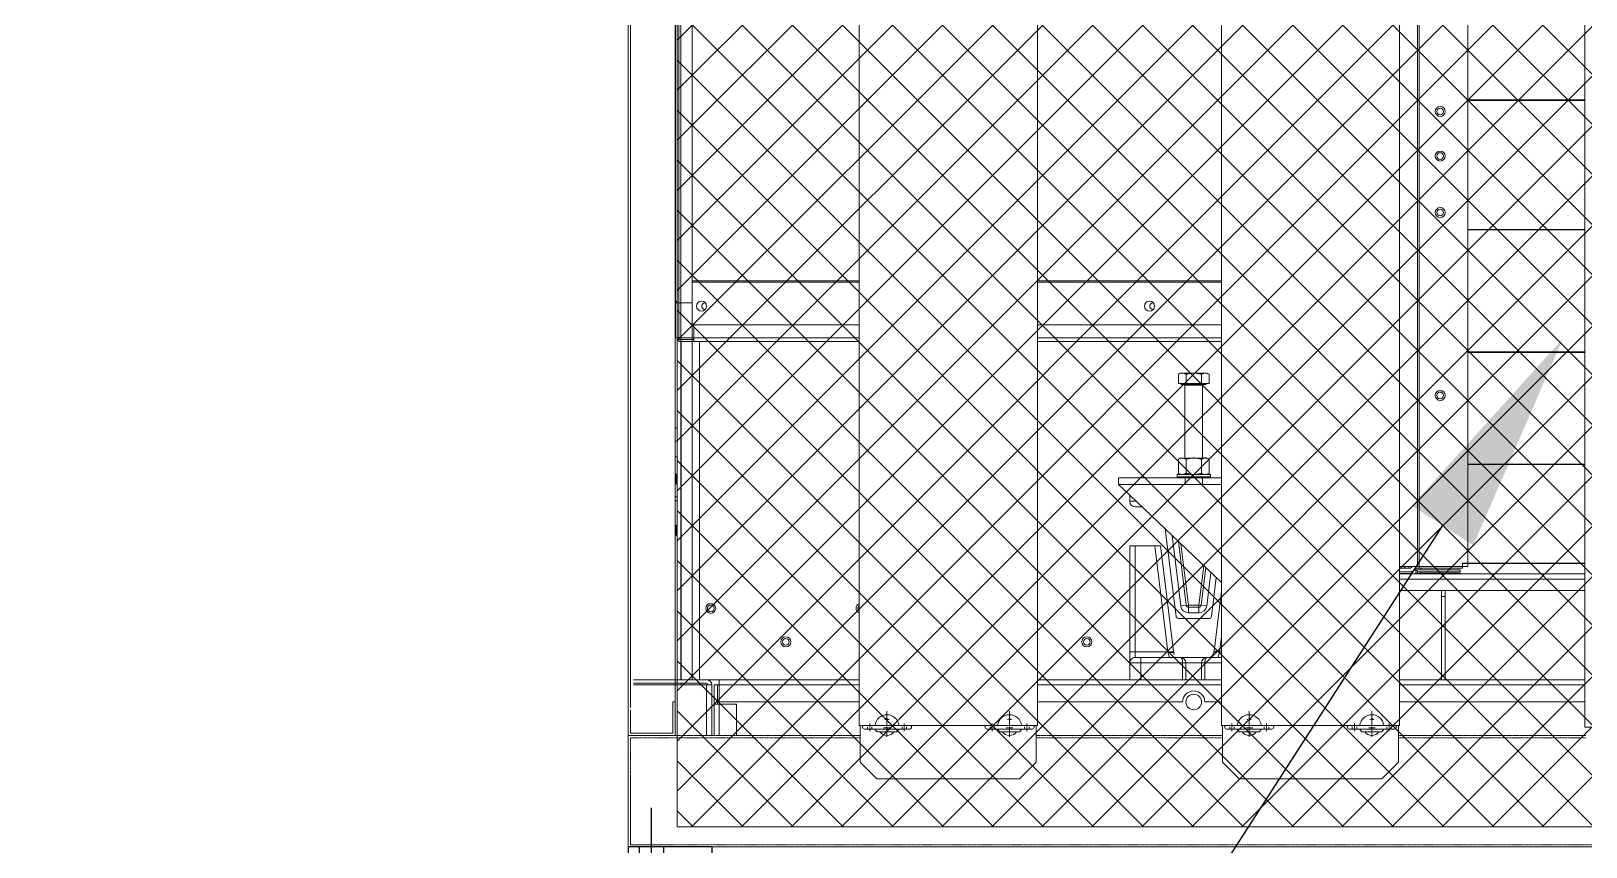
# Model space of a CAD drawing. Header units: millimetres. Extents: x -17070 to 46266, y -291348 to 34996.
# Drawn here: x 35853 to 37248, y 21784 to 22515 of the extents above; entities that cross this region are included whole.
import ezdxf
from ezdxf import colors
from ezdxf.entities.mleader import LeaderData, LeaderLine
from ezdxf.math import Vec2, Vec3

# ---------------------------------------------------------------- set-up
doc = ezdxf.new("R2010")
doc.units = ezdxf.units.MM
for name, pattern in [('ACISOTGL', [3, 2, -1]), ('CENTER', [2, 1.25, -0.25, 0.25, -0.25]), ('CENTERX2', [4, 2.5, -0.5, 0.5, -0.5]), ('HIDDEN', [0.375, 0.25, -0.125]), ('HIDDENX2', [0.75, 0.5, -0.25])]:
    doc.linetypes.add(name, pattern=pattern)
for name, color, linetype, lineweight in [('AM_0', 7, 'Continuous', 50), ('AM_3', 6, 'ACISOTGL', 9), ('AM_7', 4, 'CENTER', 9)]:
    doc.layers.add(name, color=color, linetype=linetype, lineweight=lineweight)
for name, color, linetype in [('center', 1, 'CENTER'), ('HIDD', 2, 'HIDDENX2'), ('냉각탑_dim', 1, 'Continuous')]:
    doc.layers.add(name, color=color, linetype=linetype)
doc.styles.get("Standard").update_dxf_attribs({"font": 'arial.ttf'})

# ---------------------------------------------------------------- blocks, each defined once
blk = doc.blocks.new('A$C4FCC4F04')
at = {"color": 1, "linetype": 'CENTERX2', "ltscale": 50}
for p, q in [((54, 140), (54, 220)), ((37.5, 0), (37.5, 80))]:
    blk.add_line(p, q, dxfattribs=at)
at = {"color": 7, "lineweight": 25, "ltscale": 0.125}
for p, q in [((0, 185), (75, 185)), ((75, 35), (0, 35))]:
    blk.add_line(p, q, dxfattribs=at)
at = {"ltscale": 25}
blk.add_line((0, 185), (0, 35), dxfattribs=at)
for p, q in [((43, 175), (43, 185)), ((65, 175), (65, 185)), ((26.5, 35), (26.5, 45)), ((48.5, 35), (48.5, 45))]:
    blk.add_line(p, q)
at = {"color": 7, "lineweight": 25, "ltscale": 0.008333}
blk.add_line((75, 185), (75, 175), dxfattribs=at)
at = {"color": 7, "lineweight": 25, "ltscale": 0.05125}
for p, q in [((75, 175), (16.5, 175)), ((16.5, 45), (75, 45))]:
    blk.add_line(p, q, dxfattribs=at)
at = {"color": 7, "lineweight": 25, "ltscale": 0.091667}
blk.add_line((6.5, 165), (6.5, 55), dxfattribs=at)
at = {"color": 7, "lineweight": 15, "ltscale": 0.0625}
blk.add_line((75, 45), (75, 35), dxfattribs=at)
at = {"color": 7, "lineweight": 25}
for centre, start, end in [((16.5, 165), 90, 180), ((16.5, 55), 180, 270)]:
    blk.add_arc(centre, 10, start, end, dxfattribs=at)
blk = doc.blocks.new('2')
at = {"lineweight": 5}
h = blk.add_hatch(dxfattribs=at)
h.set_pattern_fill('ANSI37', scale=10)
h.set_pattern_definition([(45, (-657974.323, -466431.755), (-22.4506403, 22.4506403), []), (135, (-657974.323, -466431.755), (-22.4506403, -22.4506403), [])])
h.paths.add_polyline_path([(36432.9, 21801.6), (38548.9, 21801.6), (38548.9, 23281.6), (36432.9, 23281.6)])
at = {"lineweight": 20}
for p, q in [((36388.9, 24183.6), (36388.9, 21883.6)), ((36430.9, 21883.6), (36430.9, 24183.6)), ((36390.9, 24181.6), (36390.9, 21908.6)), ((36432.9, 21801.6), (36432.9, 23281.6)), ((36596.1, 21892.6), (36596.1, 23240.6)), ((36756.1, 21892.6), (36756.1, 23240.6)), ((36921.2, 21892.6), (36921.2, 23240.6)), ((37081.2, 21892.6), (37081.2, 23240.6)), ((37247.4, 21891), (37247.4, 23239)), ((36428.9, 21885.6), (36428.9, 21913.6)), ((36430.9, 21913.6), (36428.9, 21913.6)), ((36390.9, 21906.6), (36390.9, 21885.6)), ((36388.9, 21883.6), (36430.9, 21883.6)), ((36390.9, 21885.6), (36428.9, 21885.6)), ((36596.1, 21892.6), (36756.1, 21892.6)), ((36597.1, 21892.6), (36597.1, 21859.6)), ((36755.1, 21892.6), (36755.1, 21859.6)), ((36921.2, 21892.6), (37081.2, 21892.6)), ((36922.2, 21892.6), (36922.2, 21859.6)), ((37080.2, 21892.6), (37080.2, 21859.6)), ((37247.4, 21891), (37407.4, 21891)), ((36597.1, 21859.6), (36612.1, 21844.6)), ((36755.1, 21859.6), (36740.1, 21844.6)), ((36922.2, 21859.6), (36937.2, 21844.6)), ((37080.2, 21859.6), (37065.2, 21844.6)), ((36388.9, 21848.6), (36388.9, 21783.6)), ((36390.9, 21848.6), (36390.9, 21785.6)), ((36612.1, 21844.6), (36740.1, 21844.6)), ((36937.2, 21844.6), (37065.2, 21844.6)), ((38548.9, 21801.6), (36432.9, 21801.6)), ((36388.9, 21783.6), (36430.9, 21783.6)), ((36390.9, 21785.6), (36428.9, 21785.6))]:
    blk.add_line(p, q, dxfattribs=at)
at = {"color": 7, "lineweight": 20}
for p, q in [((36388.9, 21938.7), (36388.9, 24180.5)), ((36430.9, 24180.5), (36430.9, 21938.7)), ((36434.4, 22271.7), (36434.4, 23214.2)), ((36446.3, 23212.6), (36446.3, 22271.7)), ((37097.1, 23040.3), (37097.1, 22035.2)), ((37142.4, 22035.2), (37142.4, 23040.3)), ((37081.2, 22028.5), (37247.4, 22028.5)), ((37081.2, 22023.8), (37247.4, 22023.8)), ((37081.2, 22013.5), (37247.4, 22013.5)), ((36470.6, 21933.6), (36596.1, 21933.6)), ((36470.6, 21928.9), (36596.1, 21928.9)), ((36756.1, 21933.6), (36921.2, 21933.6)), ((36756.1, 21928.9), (36921.2, 21928.9)), ((37081.2, 21933.6), (37247.4, 21933.6)), ((37081.2, 21928.9), (37247.4, 21928.9)), ((36921.2, 21913.6), (36906.4, 21913.6)), ((37247.4, 21913.6), (37081.2, 21913.6)), ((38507.2, 21783.6), (36470.6, 21783.6))]:
    blk.add_line(p, q, dxfattribs=at)
at = {"color": 7, "lineweight": 20, "ltscale": 0.32472}
blk.add_line((36431.3, 22274.1), (36431.3, 22858.6), dxfattribs=at)
at = {"color": 7, "lineweight": 20, "ltscale": 0.276111}
for p, q in [((37098.7, 22033.6), (37098.7, 22530.6)), ((37137.6, 22038.1), (37137.6, 22033.6))]:
    blk.add_line(p, q, dxfattribs=at)
at = {"color": 7, "lineweight": 20, "ltscale": 0.387667}
for p, q in [((37247.4, 22453.6), (37142.4, 22453.6)), ((37247.4, 22453.1), (37142.4, 22453.1)), ((37247.4, 22337.5), (37142.4, 22337.5)), ((37247.4, 22337), (37142.4, 22337)), ((37247.4, 22227.7), (37142.4, 22227.7)), ((37247.4, 22227.2), (37142.4, 22227.2)), ((37247.4, 22127), (37142.4, 22127)), ((37247.4, 22126.6), (37142.4, 22126.6)), ((37247.4, 22038.1), (37137.6, 22038.1)), ((37247.4, 22037.8), (37137.6, 22037.8))]:
    blk.add_line(p, q, dxfattribs=at)
at = {"color": 7, "lineweight": 20, "ltscale": 0.359778}
for p, q in [((36595.7, 22291.3), (36446.3, 22291.3)), ((36595.7, 22290.1), (36446.3, 22290.1)), ((36596.1, 22291.3), (36595.7, 22291.3)), ((36596.1, 22290.1), (36595.7, 22290.1)), ((36921.2, 22291.3), (36756.1, 22291.3)), ((36921.2, 22290.1), (36756.1, 22290.1))]:
    blk.add_line(p, q, dxfattribs=at)
at = {"color": 7, "lineweight": 20, "ltscale": 0.000148633}
blk.add_line((36431.3, 22274.1), (36431.3, 22273.9), dxfattribs=at)
at = {"color": 7, "lineweight": 20, "ltscale": 0.000998869}
blk.add_line((36431.3, 22273.9), (36431.3, 22272.1), dxfattribs=at)
at = {"color": 7, "lineweight": 20, "ltscale": 1.00804e-05}
blk.add_line((36431.3, 22273.9), (36431.3, 22273.9), dxfattribs=at)
at = {"color": 7, "lineweight": 20, "ltscale": 0.000227928}
blk.add_line((36431.3, 22272.1), (36431.3, 22271.7), dxfattribs=at)
at = {"color": 7, "lineweight": 20, "ltscale": 0.000772731}
blk.add_line((36431.3, 22272.1), (36432.7, 22272.1), dxfattribs=at)
at = {"color": 7, "lineweight": 20, "ltscale": 0.017557}
for p, q in [((36431.3, 22240.1), (36431.3, 22271.7)), ((36434.4, 22240.1), (36434.4, 22271.7)), ((36446.3, 22271.7), (36446.3, 22240.1))]:
    blk.add_line(p, q, dxfattribs=at)
at = {"color": 7, "lineweight": 20, "ltscale": 0.001722}
for p, q in [((36431.3, 22271.7), (36434.4, 22271.7)), ((36431.3, 22240.1), (36434.4, 22240.1)), ((36447.9, 22240.1), (36447.9, 22237)), ((37098.7, 22033.6), (37095.6, 22033.6)), ((37095.6, 22033.6), (37098.7, 22033.6)), ((37098.7, 22029.1), (37095.6, 22029.1)), ((37095.6, 22029.1), (37098.7, 22029.1))]:
    blk.add_line(p, q, dxfattribs=at)
at = {"color": 7, "lineweight": 20, "ltscale": 0.000171737}
blk.add_line((36432.9, 22271.7), (36432.9, 22272), dxfattribs=at)
at = {"color": 7, "lineweight": 20, "ltscale": 0.006611}
for p, q in [((36446.3, 22271.7), (36434.4, 22271.7)), ((36434.4, 22271.7), (36446.3, 22271.7)), ((36447.9, 22240.1), (36447.9, 22252)), ((36434.4, 22240.1), (36446.3, 22240.1))]:
    blk.add_line(p, q, dxfattribs=at)
at = {"color": 7, "lineweight": 20, "ltscale": 0.358889}
for p, q in [((36447.9, 22252), (36596.1, 22252)), ((36595.7, 22252), (36596.1, 22252)), ((36756.1, 22252), (36921.2, 22252)), ((36447.9, 22240.1), (36596.1, 22240.1)), ((36447.9, 22237), (36596.1, 22237)), ((36756.1, 22240.1), (36921.2, 22240.1)), ((36756.1, 22237), (36921.2, 22237))]:
    blk.add_line(p, q, dxfattribs=at)
at = {"color": 7, "lineweight": 20, "ltscale": 0.170236}
blk.add_line((36432.9, 22240.1), (36432.9, 21933.6), dxfattribs=at)
at = {"color": 7, "lineweight": 20, "ltscale": 0.000833333}
for p, q in [((36434.4, 22238.6), (36434.4, 22240.1)), ((37092.4, 22035.2), (37090.9, 22035.2)), ((36470.6, 21928.9), (36469.1, 21928.9))]:
    blk.add_line(p, q, dxfattribs=at)
at = {"color": 7, "lineweight": 20, "ltscale": 0.0075}
for p, q in [((36434.4, 22240.1), (36447.9, 22240.1)), ((36447.9, 22238.6), (36434.4, 22238.6)), ((36434.4, 22237), (36447.9, 22237))]:
    blk.add_line(p, q, dxfattribs=at)
at = {"color": 7, "lineweight": 20, "ltscale": 0.000888889}
for p, q in [((36434.4, 22238.6), (36434.4, 22237)), ((37135.6, 22030.5), (37135.6, 22032.1))]:
    blk.add_line(p, q, dxfattribs=at)
at = {"color": 7, "lineweight": 20, "ltscale": 0.168514}
for p, q in [((36436.4, 22237), (36436.4, 21933.6)), ((36452.9, 21933.6), (36452.9, 22237))]:
    blk.add_line(p, q, dxfattribs=at)
at = {"color": 7, "lineweight": 20, "ltscale": 0.001225}
for p, q in [((36884.5, 22208.6), (36882.6, 22207.5)), ((36908.4, 22208.6), (36910.3, 22207.5))]:
    blk.add_line(p, q, dxfattribs=at)
at = {"color": 7, "lineweight": 20, "ltscale": 0.004598}
for p, q in [((36882.6, 22199.3), (36882.6, 22207.5)), ((36889.5, 22199.3), (36889.5, 22207.5)), ((36903.3, 22199.3), (36903.3, 22207.5)), ((36910.3, 22199.3), (36910.3, 22207.5))]:
    blk.add_line(p, q, dxfattribs=at)
at = {"color": 7, "lineweight": 20, "ltscale": 0.012461}
blk.add_line((36884.5, 22208.6), (36906.9, 22208.6), dxfattribs=at)
at = {"color": 7, "lineweight": 20, "ltscale": 0.00081246}
blk.add_line((36906.9, 22208.6), (36908.4, 22208.6), dxfattribs=at)
at = {"color": 7, "lineweight": 20, "ltscale": 0.003849}
for p, q in [((36882.6, 22199.3), (36889.5, 22199.3)), ((36903.3, 22199.3), (36910.3, 22199.3))]:
    blk.add_line(p, q, dxfattribs=at)
at = {"color": 7, "lineweight": 20, "ltscale": 0.000444444}
for p, q in [((36885.2, 22198.5), (36885.2, 22199.3)), ((36907.7, 22198.5), (36907.7, 22199.3))]:
    blk.add_line(p, q, dxfattribs=at)
at = {"color": 7, "lineweight": 20, "ltscale": 0.006247}
for p, q in [((36896.4, 22198.5), (36885.2, 22198.5)), ((36907.7, 22198.5), (36896.4, 22198.5))]:
    blk.add_line(p, q, dxfattribs=at)
at = {"color": 7, "lineweight": 20, "ltscale": 0.004444}
for p, q in [((36896.4, 22197.9), (36888.4, 22197.9)), ((36904.4, 22197.9), (36896.4, 22197.9))]:
    blk.add_line(p, q, dxfattribs=at)
at = {"color": 7, "lineweight": 20, "ltscale": 0.036344}
for p, q in [((36888.4, 22197.9), (36888.4, 22132.4)), ((36904.4, 22197.9), (36904.4, 22132.4))]:
    blk.add_line(p, q, dxfattribs=at)
at = {"color": 7, "lineweight": 20, "ltscale": 0.007698}
blk.add_line((36889.5, 22199.3), (36903.3, 22199.3), dxfattribs=at)
at = {"color": 7, "lineweight": 20, "ltscale": 0.001111}
for p, q in [((36430.9, 22159.4), (36432.9, 22159.4)), ((36430.9, 22147.6), (36432.9, 22147.6)), ((36430.9, 22133.6), (36432.9, 22133.6)), ((36430.9, 22133.6), (36432.9, 22133.6)), ((36432.9, 22097.6), (36430.9, 22097.6)), ((36430.9, 22094.1), (36432.9, 22094.1)), ((36470.6, 21913.6), (36470.6, 21911.6))]:
    blk.add_line(p, q, dxfattribs=at)
at = {"color": 7, "lineweight": 20, "ltscale": 0.00121}
for p, q in [((36884.4, 22132.4), (36882.6, 22131.4)), ((36908.4, 22132.4), (36910.3, 22131.4)), ((36884.4, 22117.6), (36882.6, 22118.7)), ((36908.4, 22117.6), (36910.3, 22118.7))]:
    blk.add_line(p, q, dxfattribs=at)
at = {"color": 7, "lineweight": 20, "ltscale": 0.007012}
for p, q in [((36882.6, 22131.4), (36882.6, 22118.7)), ((36889.5, 22131.4), (36889.5, 22118.7)), ((36903.3, 22131.4), (36903.3, 22118.7)), ((36910.3, 22131.4), (36910.3, 22118.7))]:
    blk.add_line(p, q, dxfattribs=at)
at = {"color": 7, "lineweight": 20, "ltscale": 0.000814081}
blk.add_line((36884.4, 22132.4), (36885.9, 22132.4), dxfattribs=at)
at = {"color": 7, "lineweight": 20, "ltscale": 0.012486}
blk.add_line((36885.9, 22132.4), (36908.4, 22132.4), dxfattribs=at)
at = {"color": 7, "lineweight": 20, "ltscale": 0.000337907}
blk.add_line((36430.9, 22118.1), (36431.2, 22118.6), dxfattribs=at)
at = {"color": 7, "lineweight": 20, "ltscale": 0.000340048}
for p, q in [((36431.2, 22118.6), (36431.2, 22118)), ((36432.7, 22118.6), (36432.7, 22118)), ((36431.2, 22062.6), (36431.2, 22063.3)), ((36432.7, 22062.6), (36432.7, 22063.3))]:
    blk.add_line(p, q, dxfattribs=at)
at = {"color": 7, "lineweight": 20, "ltscale": 0.000924157}
for p, q in [((36431.9, 22117.1), (36431.2, 22118.6)), ((36431.9, 22110.1), (36431.2, 22108.6)), ((36431.9, 22071.1), (36431.2, 22072.6)), ((36431.9, 22064.1), (36431.2, 22062.6))]:
    blk.add_line(p, q, dxfattribs=at)
at = {"color": 7, "lineweight": 20, "ltscale": 0.005216}
for p, q in [((36431.2, 22118), (36431.2, 22108.6)), ((36432.7, 22118), (36432.7, 22108.6)), ((36431.2, 22063.3), (36431.2, 22072.6)), ((36432.7, 22063.3), (36432.7, 22072.6))]:
    blk.add_line(p, q, dxfattribs=at)
at = {"color": 7, "lineweight": 20, "ltscale": 0.000939485}
for p, q in [((36431.9, 22117.1), (36432.7, 22118.6)), ((36431.9, 22110.1), (36432.7, 22108.6)), ((36431.9, 22071.1), (36432.7, 22072.6)), ((36431.9, 22064.1), (36432.7, 22062.6))]:
    blk.add_line(p, q, dxfattribs=at)
at = {"color": 7, "lineweight": 20, "ltscale": 0.000238034}
for p, q in [((36431.9, 22116.7), (36431.9, 22117.1)), ((36431.9, 22064.6), (36431.9, 22064.1))]:
    blk.add_line(p, q, dxfattribs=at)
at = {"color": 7, "lineweight": 20, "ltscale": 0.003651}
for p, q in [((36431.9, 22110.1), (36431.9, 22116.7)), ((36431.9, 22071.1), (36431.9, 22064.6))]:
    blk.add_line(p, q, dxfattribs=at)
at = {"color": 7, "lineweight": 20, "ltscale": 0.000280261}
for p, q in [((36432.9, 22118.2), (36432.7, 22118.6)), ((36432.9, 22109.1), (36432.7, 22108.6)), ((36432.9, 22072.2), (36432.7, 22072.6)), ((36432.9, 22063.1), (36432.7, 22062.6))]:
    blk.add_line(p, q, dxfattribs=at)
at = {"color": 7, "lineweight": 20, "ltscale": 0.008333}
for p, q in [((36881.4, 22117.6), (36896.4, 22117.6)), ((36896.4, 22117.6), (36911.4, 22117.6)), ((36881.4, 22115.5), (36896.4, 22115.5)), ((36896.4, 22115.5), (36911.4, 22115.5)), ((36838.9, 21933.6), (36838.9, 21948.6)), ((36848.9, 21933.6), (36848.9, 21948.6)), ((36886.4, 21933.6), (36886.4, 21948.6)), ((36889.4, 21933.6), (36889.4, 21948.6)), ((36903.4, 21933.6), (36903.4, 21948.6)), ((36906.4, 21933.6), (36906.4, 21948.6))]:
    blk.add_line(p, q, dxfattribs=at)
at = {"color": 7, "lineweight": 20, "ltscale": 0.001187}
for p, q in [((36881.4, 22117.6), (36881.4, 22115.5)), ((36911.4, 22117.6), (36911.4, 22115.5))]:
    blk.add_line(p, q, dxfattribs=at)
at = {"color": 7, "lineweight": 20, "ltscale": 0.000339182}
for p, q in [((36430.9, 22109.2), (36431.2, 22108.6)), ((36430.9, 22072.1), (36431.2, 22072.6)), ((36430.9, 22063.2), (36431.2, 22062.6))]:
    blk.add_line(p, q, dxfattribs=at)
at = {"color": 0, "lineweight": 20}
for p, q in [((36828.9, 22108.6), (36828.9, 22114.6)), ((36828.9, 22114.6), (36921.2, 22114.6)), ((36848.9, 22108.6), (36828.9, 22108.6)), ((36828.9, 22108.6), (36838.9, 22099.1)), ((36838.9, 22099.1), (36921.2, 22020.9)), ((36388.9, 21783.6), (38513.9, 21783.6))]:
    blk.add_line(p, q, dxfattribs=at)
at = {"color": 7, "lineweight": 20, "ltscale": 0.002778}
for p, q in [((36848.9, 22108.6), (36843.9, 22108.6)), ((36848.9, 22089.6), (36848.9, 22088.6)), ((36848.9, 22088.6), (36843.9, 22088.6)), ((36843.9, 22053.6), (36838.9, 22053.6)), ((36889.7, 22000.4), (36884.7, 21999.8)), ((36891.7, 21998.6), (36891.7, 21993.6)), ((36901.1, 21998.6), (36901.1, 21993.6)), ((36903.1, 22000.4), (36908.1, 21999.8)), ((36843.9, 21958.6), (36838.9, 21958.6)), ((36843.9, 21953.6), (36843.9, 21958.6)), ((36848.9, 21953.6), (36843.9, 21953.6)), ((36848.9, 21953.6), (36848.9, 21948.6)), ((36873.3, 21958.6), (36878.2, 21959.3)), ((36919.6, 21958.6), (36914.6, 21959.3))]:
    blk.add_line(p, q, dxfattribs=at)
at = {"color": 7, "lineweight": 20, "ltscale": 0.014295}
for p, q in [((36874.6, 22108.6), (36848.9, 22108.6)), ((36921.2, 22108.6), (36918.2, 22108.6))]:
    blk.add_line(p, q, dxfattribs=at)
at = {"color": 7, "lineweight": 20, "ltscale": 0.002205}
for p, q in [((36874.6, 22108.6), (36878.6, 22108.6)), ((36914.2, 22108.6), (36918.2, 22108.6))]:
    blk.add_line(p, q, dxfattribs=at)
at = {"color": 7, "lineweight": 20, "ltscale": 0.019777}
blk.add_line((36914.2, 22108.6), (36878.6, 22108.6), dxfattribs=at)
at = {"color": 7, "lineweight": 20, "ltscale": 0.000787795}
for p, q in [((36882.5, 22114.6), (36881.4, 22115.5)), ((36910.3, 22114.6), (36911.4, 22115.5))]:
    blk.add_line(p, q, dxfattribs=at)
at = {"color": 7, "lineweight": 20, "ltscale": 0.007708}
for p, q in [((36882.5, 22114.6), (36896.4, 22114.6)), ((36896.4, 22114.6), (36910.3, 22114.6))]:
    blk.add_line(p, q, dxfattribs=at)
at = {"color": 7, "lineweight": 20, "ltscale": 0.003333}
for p, q in [((36888.6, 22114.6), (36888.6, 22108.6)), ((36904.2, 22114.6), (36904.2, 22108.6))]:
    blk.add_line(p, q, dxfattribs=at)
at = {"color": 7, "lineweight": 20, "ltscale": 0.005556}
for p, q in [((36838.9, 22099.1), (36838.9, 22093.6)), ((36844.7, 22093.6), (36838.9, 22093.6)), ((36848.9, 21948.6), (36838.9, 21948.6))]:
    blk.add_line(p, q, dxfattribs=at)
at = {"color": 7, "lineweight": 20, "ltscale": 0.008376}
blk.add_line((36848.9, 22088.6), (36849.9, 22088.6), dxfattribs=at)
at = {"color": 7, "lineweight": 20, "ltscale": 0.053282}
for p, q in [((36880.5, 21990.4), (36870.9, 22068.8)), ((36912.3, 21990.4), (36916.6, 22025.2))]:
    blk.add_line(p, q, dxfattribs=at)
at = {"color": 7, "lineweight": 20, "ltscale": 0.058129}
for p, q in [((36877, 22062.9), (36884.7, 21999.8)), ((36908.1, 21999.8), (36911.8, 22029.8))]:
    blk.add_line(p, q, dxfattribs=at)
at = {"color": 7, "lineweight": 20, "ltscale": 0.052778}
for p, q in [((36838.9, 22053.6), (36838.9, 21958.6)), ((36843.9, 22053.6), (36843.9, 21958.6))]:
    blk.add_line(p, q, dxfattribs=at)
at = {"color": 7, "lineweight": 20, "ltscale": 0.009824}
blk.add_line((36843.9, 22053.6), (36861.6, 22053.6), dxfattribs=at)
at = {"color": 7, "lineweight": 20, "ltscale": 0.053174}
for p, q in [((36873.3, 21958.6), (36861.6, 22053.6)), ((36919.6, 21958.6), (36921.2, 21972.1))]:
    blk.add_line(p, q, dxfattribs=at)
at = {"color": 7, "lineweight": 20, "ltscale": 0.002799}
blk.add_line((36866.6, 22053.6), (36861.6, 22053.6), dxfattribs=at)
at = {"color": 7, "lineweight": 20, "ltscale": 0.052833}
for p, q in [((36878.2, 21959.3), (36866.6, 22053.6)), ((36914.6, 21959.3), (36921.2, 22013.1))]:
    blk.add_line(p, q, dxfattribs=at)
at = {"color": 7, "lineweight": 20, "ltscale": 0.059604}
for p, q in [((36882.7, 22057.5), (36889.7, 22000.4)), ((36884.9, 22055.4), (36891.7, 22000.4)), ((36905.5, 22035.8), (36901.1, 22000.4)), ((36903.1, 22000.4), (36907.3, 22034.1))]:
    blk.add_line(p, q, dxfattribs=at)
at = {"color": 7, "lineweight": 20, "ltscale": 0.039056}
for p, q in [((37081.2, 22035.2), (37090.9, 22035.2)), ((37081.2, 22033.7), (37090.9, 22033.7)), ((37081.2, 22030.5), (37090.9, 22030.5)), ((37081.2, 22028.8), (37089.4, 22028.8))]:
    blk.add_line(p, q, dxfattribs=at)
at = {"color": 7, "lineweight": 20, "ltscale": 0.000798595}
blk.add_line((37089.4, 22033.7), (37089.4, 22035.2), dxfattribs=at)
at = {"color": 7, "lineweight": 20, "ltscale": 0.002611}
for p, q in [((37092.4, 22035.2), (37097.1, 22035.2)), ((36459.2, 21928.9), (36463.9, 21928.9)), ((36470.6, 21928.9), (36470.6, 21933.6)), ((36470.6, 21911.6), (36465.9, 21911.6))]:
    blk.add_line(p, q, dxfattribs=at)
at = {"color": 7, "lineweight": 20, "ltscale": 0.000176789}
blk.add_line((37095.3, 22033.5), (37095.6, 22033.5), dxfattribs=at)
at = {"color": 7, "lineweight": 20, "ltscale": 0.000887112}
blk.add_line((37095.6, 22035.2), (37095.6, 22033.6), dxfattribs=at)
at = {"color": 7, "lineweight": 20, "ltscale": 0.000917685}
blk.add_line((37095.6, 22033.5), (37095.6, 22035.2), dxfattribs=at)
at = {"color": 7, "lineweight": 20, "ltscale": 0.00249}
blk.add_line((37095.6, 22029.1), (37095.6, 22033.6), dxfattribs=at)
at = {"color": 7, "lineweight": 20, "ltscale": 0.002508}
blk.add_line((37095.6, 22029.1), (37095.6, 22033.6), dxfattribs=at)
at = {"color": 7, "lineweight": 20, "ltscale": 0.025167}
blk.add_line((37142.4, 22035.2), (37097.1, 22035.2), dxfattribs=at)
at = {"color": 7, "lineweight": 20, "ltscale": 1.27713e-05}
blk.add_line((37097.2, 22033.6), (37097.2, 22033.6), dxfattribs=at)
at = {"color": 7, "lineweight": 20, "ltscale": 1.23732e-05}
blk.add_line((37097.2, 22033.6), (37097.2, 22033.6), dxfattribs=at)
at = {"color": 7, "lineweight": 20, "ltscale": 0.00088889}
for p, q in [((37098.7, 22035.2), (37098.7, 22033.6)), ((37137.6, 22033.6), (37137.6, 22035.2))]:
    blk.add_line(p, q, dxfattribs=at)
at = {"color": 7, "lineweight": 20, "ltscale": 0.021611}
for p, q in [((37098.7, 22033.6), (37137.6, 22033.6)), ((37137.6, 22033.6), (37098.7, 22033.6))]:
    blk.add_line(p, q, dxfattribs=at)
at = {"color": 7, "lineweight": 20, "ltscale": 0.000833334}
blk.add_line((37100.3, 22033.6), (37100.3, 22032.1), dxfattribs=at)
blk.add_line((37100.3, 22033.6), (37100.3, 22032.1), dxfattribs=at)
at = {"color": 7, "lineweight": 20, "ltscale": 0.000325335}
blk.add_line((37095.6, 22028.5), (37095.6, 22029.1), dxfattribs=at)
blk.add_line((37095.6, 22028.5), (37095.6, 22029.1), dxfattribs=at)
at = {"color": 7, "lineweight": 20, "ltscale": 0.001001}
for p, q in [((37097.2, 22030.9), (37097.2, 22029.1)), ((37097.2, 22029.1), (37097.2, 22030.9)), ((37097.2, 22029.1), (37097.2, 22030.9))]:
    blk.add_line(p, q, dxfattribs=at)
at = {"color": 7, "lineweight": 20, "ltscale": 0.0205}
for p, q in [((37135.6, 22032.1), (37098.7, 22032.1)), ((37135.6, 22032.1), (37098.7, 22032.1)), ((37135.6, 22030.5), (37098.7, 22030.5)), ((37135.6, 22029.1), (37098.7, 22029.1)), ((37135.6, 22029.1), (37098.7, 22029.1))]:
    blk.add_line(p, q, dxfattribs=at)
at = {"color": 7, "lineweight": 20, "ltscale": 0.000325336}
for p, q in [((37098.7, 22028.5), (37098.7, 22029.1)), ((37098.7, 22028.5), (37098.7, 22029.1)), ((37135.6, 22028.5), (37135.6, 22029.1)), ((37135.6, 22028.5), (37135.6, 22029.1))]:
    blk.add_line(p, q, dxfattribs=at)
at = {"color": 7, "lineweight": 20, "ltscale": 0.000785773}
blk.add_line((37100.3, 22030.5), (37100.3, 22029.1), dxfattribs=at)
blk.add_line((37100.3, 22030.5), (37100.3, 22029.1), dxfattribs=at)
at = {"color": 7, "lineweight": 20, "ltscale": 0.002889}
for p, q in [((37118.9, 22008.3), (37118.9, 22013.5)), ((37122.1, 22008.3), (37122.1, 22013.5))]:
    blk.add_line(p, q, dxfattribs=at)
at = {"color": 7, "lineweight": 20, "ltscale": 0.0415}
for p, q in [((37118.9, 21933.6), (37118.9, 22008.3)), ((37122.1, 21933.6), (37122.1, 22008.3))]:
    blk.add_line(p, q, dxfattribs=at)
at = {"color": 7, "lineweight": 20, "ltscale": 0.001778}
for p, q in [((37122.1, 22008.3), (37118.9, 22008.3)), ((36469.1, 21928.9), (36465.9, 21928.9))]:
    blk.add_line(p, q, dxfattribs=at)
at = {"color": 7, "lineweight": 20, "ltscale": 0.000975701}
for p, q in [((36891.7, 22000.4), (36891.7, 21998.6)), ((36901.1, 22000.4), (36901.1, 21998.6))]:
    blk.add_line(p, q, dxfattribs=at)
at = {"color": 7, "lineweight": 20, "ltscale": 0.005249}
for p, q in [((36891.7, 22000.4), (36901.1, 22000.4)), ((36901.1, 21998.6), (36891.7, 21998.6)), ((36901.1, 21993.6), (36891.7, 21993.6))]:
    blk.add_line(p, q, dxfattribs=at)
at = {"color": 7, "lineweight": 20, "ltscale": 0.015502}
blk.add_line((36910.4, 21988.6), (36882.5, 21988.6), dxfattribs=at)
at = {"color": 7, "lineweight": 20, "ltscale": 0.005554}
blk.add_line((36838.9, 21948.6), (36838.9, 21958.6), dxfattribs=at)
at = {"color": 7, "lineweight": 20, "ltscale": 0.016305}
for p, q in [((36843.9, 21958.6), (36873.3, 21958.6)), ((36919.6, 21958.6), (36921.2, 21958.6))]:
    blk.add_line(p, q, dxfattribs=at)
at = {"color": 7, "lineweight": 20, "ltscale": 0.019722}
for p, q in [((36848.9, 21953.6), (36884.4, 21953.6)), ((36921.2, 21953.6), (36908.4, 21953.6))]:
    blk.add_line(p, q, dxfattribs=at)
at = {"color": 7, "lineweight": 20, "ltscale": 0.00286}
for p, q in [((36873.3, 21958.6), (36874.5, 21953.6)), ((36919.6, 21958.6), (36918.3, 21953.6))]:
    blk.add_line(p, q, dxfattribs=at)
at = {"color": 7, "lineweight": 20, "ltscale": 0.002757}
blk.add_line((36878.4, 21958), (36873.4, 21958), dxfattribs=at)
at = {"color": 7, "lineweight": 20, "ltscale": 0.000682136}
for p, q in [((36878.2, 21959.3), (36878.4, 21958)), ((36914.6, 21959.3), (36914.4, 21958))]:
    blk.add_line(p, q, dxfattribs=at)
at = {"color": 7, "lineweight": 20, "ltscale": 3.09685e-05}
blk.add_line((36880.1, 21954.8), (36880.1, 21954.8), dxfattribs=at)
at = {"color": 7, "lineweight": 20, "ltscale": 7.47435e-06}
blk.add_line((36883.4, 21953.6), (36883.4, 21953.6), dxfattribs=at)
at = {"color": 7, "lineweight": 20, "ltscale": 0.013331}
blk.add_line((36908.4, 21953.6), (36884.4, 21953.6), dxfattribs=at)
at = {"color": 7, "lineweight": 20, "ltscale": 0.020833}
for p, q in [((36848.9, 21948.6), (36886.4, 21948.6)), ((36921.2, 21948.6), (36906.4, 21948.6))]:
    blk.add_line(p, q, dxfattribs=at)
at = {"color": 7, "lineweight": 20, "ltscale": 0.001667}
for p, q in [((36889.4, 21948.6), (36886.4, 21948.6)), ((36906.4, 21948.6), (36903.4, 21948.6))]:
    blk.add_line(p, q, dxfattribs=at)
at = {"color": 7, "lineweight": 20, "ltscale": 0.007778}
blk.add_line((36903.4, 21948.6), (36889.4, 21948.6), dxfattribs=at)
at = {"color": 7, "lineweight": 20, "ltscale": 0.036444}
for p, q in [((36393.6, 21933.6), (36459.2, 21933.6)), ((36393.6, 21930.4), (36459.2, 21930.4)), ((36459.2, 21928.9), (36393.6, 21928.9)), ((36393.6, 21783.6), (36459.2, 21783.6))]:
    blk.add_line(p, q, dxfattribs=at)
at = {"color": 7, "lineweight": 20, "ltscale": 0.000833331}
for p, q in [((36430.9, 21930.4), (36430.9, 21928.9)), ((36430.9, 21928.9), (36430.9, 21930.4)), ((36430.9, 21928.9), (36430.9, 21930.4)), ((36432.9, 21930.4), (36432.9, 21928.9)), ((36436.4, 21930.4), (36436.4, 21928.9)), ((36452.9, 21928.9), (36452.9, 21930.4))]:
    blk.add_line(p, q, dxfattribs=at)
at = {"color": 7, "lineweight": 20, "ltscale": 0.078111}
for p, q in [((36459.2, 21928.9), (36459.2, 21883.6)), ((36463.9, 21928.9), (36463.9, 21883.6))]:
    blk.add_line(p, q, dxfattribs=at)
at = {"color": 7, "lineweight": 20, "ltscale": 0.009611}
for p, q in [((36465.9, 21928.9), (36465.9, 21911.6)), ((36469.1, 21911.6), (36469.1, 21928.9))]:
    blk.add_line(p, q, dxfattribs=at)
at = {"color": 7, "lineweight": 20, "ltscale": 0.0085}
for p, q in [((36470.6, 21928.9), (36470.6, 21913.6)), ((36485.9, 21911.6), (36470.6, 21911.6))]:
    blk.add_line(p, q, dxfattribs=at)
at = {"color": 7, "lineweight": 20, "ltscale": 0.058889}
for p, q in [((36388.9, 21911.6), (36388.9, 21805.6)), ((36465.9, 21883.6), (36465.9, 21911.6)), ((36470.6, 21883.6), (36470.6, 21911.6)), ((36485.9, 21883.6), (36485.9, 21911.6))]:
    blk.add_line(p, q, dxfattribs=at)
at = {"color": 7, "lineweight": 20, "ltscale": 0.231}
for p, q in [((36596.1, 21913.6), (36470.6, 21913.6)), ((36886.4, 21913.6), (36756.1, 21913.6))]:
    blk.add_line(p, q, dxfattribs=at)
at = {"color": 0, "lineweight": 20}
for points in [[(36596.1, 21933.6), (36436, 21933.6), (36436, 23212.6), (36596.1, 23212.6)], [(36446.3, 21933.6), (36446.3, 23212.6)], [(36921.2, 21933.6), (36756.1, 21933.6)], [(37247.4, 21933.6), (37081.2, 21933.6)]]:
    blk.add_lwpolyline(points, dxfattribs=at)
at = {"color": 7, "linetype": 'Continuous', "lineweight": 20}
for points in [[(36599.1, 21890.9, 0.414214), (36600.7, 21889.3), (36641.5, 21889.3, 0.414214), (36643.1, 21890.9), (36643.1, 21891.7, 0.414214), (36642.2, 21892.6), (36600, 21892.6, 0.414214), (36599.1, 21891.7)], [(36753.1, 21890.9, -0.414214), (36751.5, 21889.3), (36710.7, 21889.3, -0.414214), (36709.1, 21890.9), (36709.1, 21891.7, -0.414214), (36710, 21892.6), (36752.2, 21892.6, -0.414214), (36753.1, 21891.7)], [(36924.2, 21890.9, 0.414214), (36925.8, 21889.3), (36966.6, 21889.3, 0.414214), (36968.2, 21890.9), (36968.2, 21891.7, 0.414214), (36967.3, 21892.6), (36925.1, 21892.6, 0.414214), (36924.2, 21891.7)], [(37078.2, 21890.9, -0.414214), (37076.6, 21889.3), (37035.8, 21889.3, -0.414214), (37034.2, 21890.9), (37034.2, 21891.7, -0.414214), (37035.1, 21892.6), (37077.3, 21892.6, -0.414214), (37078.2, 21891.7)]]:
    blk.add_lwpolyline(points, format="xyb", close=True, dxfattribs=at)
at = {"color": 7, "lineweight": 20}
for centre, radius in [((37117.6, 22443.3), 4.5), ((37117.6, 22443.3), 3), ((37117.6, 22403.3), 4.5), ((37117.6, 22403.3), 3), ((37117.6, 22352.6), 4.5), ((37117.6, 22352.6), 3), ((36454.7, 22268.7), 4.5), ((36856.7, 22268.7), 4.5), ((37117.6, 22188.6), 4.5), ((37117.6, 22188.6), 3), ((36462.9, 21997.6), 4.5), ((36462.9, 21997.6), 3), ((36530.4, 21967.6), 4.5), ((36530.4, 21967.6), 3), ((36800.4, 21967.6), 4.5), ((36800.4, 21967.6), 3), ((36896.4, 21913.6), 7)]:
    blk.add_circle(centre, radius, dxfattribs=at)
for centre, radius, start, end in [((36427.8, 22437.7), 3.1, 359.4657, 0), ((36427.8, 22429.5), 3.1, 0, 0.5343), ((36427.8, 22288.7), 3.1, 359.3699, 0), ((36427.4, 22280.1), 3.5, 0, 0.5932), ((36457.9, 22268.6), 3, 86.5071, 272.5332), ((36859.9, 22268.6), 3, 86.5071, 272.5332), ((36887.8, 22197.9), 0.6, 0, 90), ((36905, 22197.9), 0.6, 90, 180), ((36429.4, 22099.1), 1.5, 358.8886, 0), ((36843.9, 22093.6), 5, 180, 270), ((37084.7, 22035.2), 1.5, 271.3951, 0), ((37084.7, 22035.2), 4.7, 341.3958, 0), ((37090.9, 22035.2), 1.5, 270, 0), ((37090.9, 22035.2), 4.7, 270, 0), ((37098.7, 22033.6), 3.1, 180, 270), ((37098.7, 22033.6), 1.5, 180, 270), ((37084.7, 22035.2), 4.7, 270, 270.7881), ((37089.4, 22033.5), 4.7, 270, 332.5329), ((36597.9, 21997.6), 4.5, 114.1357, 245.8643), ((36597.9, 21997.6), 3, 127.8309, 232.1691), ((36891.7, 22000.6), 7, 187, 270), ((36891.7, 22000.6), 2, 187, 270), ((36901.1, 22000.6), 2, 270, 353), ((36901.1, 22000.6), 7, 270, 353), ((36882.5, 21990.6), 2, 187, 270), ((36910.4, 21990.6), 2, 270, 353), ((36843.9, 21948.6), 5, 90, 180), ((36883.3, 21958.6), 4.97, 189.5376, 207.8079), ((36883.3, 21958.8), 5.19, 266.0466, 269.6153), ((36884.4, 21948.6), 5, 0, 90), ((36908.4, 21948.6), 5, 90, 180), ((36909.5, 21958.6), 5, 270.1925, 352.9996), ((36909.5, 21958.6), 4.97, 332.1984, 350.4499), ((36909.4, 21958.7), 5.08, 332.5082, 341.5499), ((36459.2, 21928.9), 4.7, 0, 90), ((36459.2, 21928.9), 1.5, 0, 90), ((36896.4, 21913.6), 10, 0, 180), ((36853.8, 21786.7), 3.1, 270, 270.342), ((36863.6, 21788.3), 4.7, 269.7193, 270), ((36929.2, 21788.3), 4.7, 270, 270.2807), ((36939, 21786.7), 3.1, 269.658, 270)]:
    blk.add_arc(centre, radius, start, end, dxfattribs=at)
for centre, major_axis, ratio, start_param, end_param in [((36434.4, 22274.1), (-3.1, 0), 0.798636, 6.283185, 7.853982), ((36891.7, 22000.6), (-1.99, -0.24), 0.120974, 0, 1.555944), ((36901.1, 22000.6), (-1.99, 0.24), 0.120974, 1.585649, 3.141593)]:
    blk.add_ellipse(centre, major_axis=major_axis, ratio=ratio, start_param=start_param, end_param=end_param, dxfattribs=at)
for points, knots in [([(36882.6, 22207.5), (36883, 22207.8), (36883.4, 22208), (36883.7, 22208.1), (36884.7, 22208.5), (36885.6, 22208.6), (36886.2, 22208.7), (36887.1, 22208.5), (36888.1, 22208.2), (36888.6, 22208), (36889, 22207.8), (36889.5, 22207.5)], [0, 0, 0, 0, 0, 0, 26.963125, 26.963125, 26.963125, 75.302663, 75.302663, 75.302663, 105.831977, 105.831977, 105.831977, 105.831977, 105.831977, 105.831977]), ([(36889.5, 22207.5), (36890.3, 22207.8), (36891.1, 22208), (36891.9, 22208.1), (36893.8, 22208.5), (36895.6, 22208.6), (36896.8, 22208.7), (36898.6, 22208.5), (36900.7, 22208.2), (36901.5, 22208), (36902.4, 22207.8), (36903.3, 22207.5)], [0, 0, 0, 0, 0, 0, 26.963125, 26.963125, 26.963125, 75.302663, 75.302663, 75.302663, 105.831977, 105.831977, 105.831977, 105.831977, 105.831977, 105.831977]), ([(36906.9, 22208.6), (36906.5, 22208.6), (36906.1, 22208.6), (36905.7, 22208.5), (36905, 22208.3), (36904.2, 22208), (36903.9, 22207.9), (36903.6, 22207.7), (36903.3, 22207.5)], [0, 0, 0, 0, 0, 0, 36.033673, 36.033673, 36.033673, 55.281615, 55.281615, 55.281615, 55.281615, 55.281615, 55.281615]), ([(36906.9, 22208.6), (36907.3, 22208.6), (36907.8, 22208.5), (36908.2, 22208.5), (36908.8, 22208.3), (36909.5, 22207.9), (36909.8, 22207.8), (36910, 22207.7), (36910.3, 22207.5)], [0, 0, 0, 0, 0, 0, 33.792125, 33.792125, 33.792125, 50.525784, 50.525784, 50.525784, 50.525784, 50.525784, 50.525784]), ([(36885.9, 22132.4), (36885.5, 22132.4), (36885.1, 22132.4), (36884.7, 22132.3), (36884, 22132.1), (36883.3, 22131.8), (36883.1, 22131.6), (36882.8, 22131.5), (36882.6, 22131.4)], [0, 0, 0, 0, 0, 0, 33.583781, 33.583781, 33.583781, 50.525587, 50.525587, 50.525587, 50.525587, 50.525587, 50.525587]), ([(36885.9, 22132.4), (36886.3, 22132.4), (36886.7, 22132.4), (36887.2, 22132.3), (36887.9, 22132.1), (36888.6, 22131.8), (36888.9, 22131.7), (36889.2, 22131.5), (36889.5, 22131.4)], [0, 0, 0, 0, 0, 0, 35.8928, 35.8928, 35.8928, 55.281458, 55.281458, 55.281458, 55.281458, 55.281458, 55.281458]), ([(36903.3, 22131.4), (36902.3, 22131.6), (36901.4, 22131.9), (36900.5, 22132), (36898.6, 22132.4), (36896.9, 22132.5), (36895.9, 22132.5), (36894.1, 22132.4), (36892.3, 22132), (36891.4, 22131.9), (36890.5, 22131.6), (36889.5, 22131.4)], [0, 0, 0, 0, 0, 0, 32.175604, 32.175604, 32.175604, 73.940028, 73.940028, 73.940028, 105.82029, 105.82029, 105.82029, 105.82029, 105.82029, 105.82029]), ([(36910.3, 22131.4), (36909.8, 22131.6), (36909.3, 22131.9), (36908.9, 22132), (36907.9, 22132.4), (36907, 22132.5), (36906.5, 22132.5), (36905.7, 22132.4), (36904.7, 22132), (36904.3, 22131.9), (36903.8, 22131.6), (36903.3, 22131.4)], [0, 0, 0, 0, 0, 0, 32.175604, 32.175604, 32.175604, 73.940028, 73.940028, 73.940028, 105.82029, 105.82029, 105.82029, 105.82029, 105.82029, 105.82029]), ([(36885.9, 22117.7), (36885.5, 22117.7), (36885.1, 22117.7), (36884.7, 22117.8), (36884, 22118), (36883.3, 22118.3), (36883.1, 22118.4), (36882.8, 22118.6), (36882.6, 22118.7)], [0, 0, 0, 0, 0, 0, 33.583781, 33.583781, 33.583781, 50.525587, 50.525587, 50.525587, 50.525587, 50.525587, 50.525587]), ([(36885.9, 22117.7), (36885.5, 22117.7), (36885.1, 22117.7), (36884.7, 22117.8), (36884, 22118), (36883.3, 22118.3), (36883.1, 22118.4), (36882.8, 22118.6), (36882.6, 22118.7)], [0, 0, 0, 0, 0, 0, 33.583781, 33.583781, 33.583781, 50.525213, 50.525213, 50.525213, 50.525213, 50.525213, 50.525213]), ([(36885.9, 22117.7), (36886.3, 22117.6), (36886.7, 22117.7), (36887.2, 22117.8), (36887.9, 22117.9), (36888.6, 22118.3), (36888.9, 22118.4), (36889.2, 22118.6), (36889.5, 22118.7)], [0, 0, 0, 0, 0, 0, 35.8928, 35.8928, 35.8928, 55.281458, 55.281458, 55.281458, 55.281458, 55.281458, 55.281458]), ([(36903.3, 22118.7), (36902.3, 22118.4), (36901.4, 22118.2), (36900.5, 22118), (36898.6, 22117.7), (36896.9, 22117.6), (36895.9, 22117.6), (36894.1, 22117.7), (36892.3, 22118), (36891.4, 22118.2), (36890.5, 22118.4), (36889.5, 22118.7)], [0, 0, 0, 0, 0, 0, 32.175604, 32.175604, 32.175604, 73.940028, 73.940028, 73.940028, 105.82029, 105.82029, 105.82029, 105.82029, 105.82029, 105.82029]), ([(36910.3, 22118.7), (36909.8, 22118.4), (36909.3, 22118.2), (36908.9, 22118), (36907.9, 22117.7), (36907, 22117.6), (36906.5, 22117.6), (36905.7, 22117.7), (36904.7, 22118), (36904.3, 22118.2), (36903.8, 22118.4), (36903.3, 22118.7)], [0, 0, 0, 0, 0, 0, 32.175604, 32.175604, 32.175604, 73.940028, 73.940028, 73.940028, 105.82029, 105.82029, 105.82029, 105.82029, 105.82029, 105.82029]), ([(36884.4, 21953.6), (36884.7, 21953.6), (36884.9, 21953.5), (36885.1, 21953.4), (36885.6, 21952.8), (36886, 21951.9), (36886.1, 21951.4), (36886.3, 21950.6), (36886.4, 21949.6), (36886.4, 21949.3), (36886.4, 21949), (36886.4, 21948.6)], [0, 0, 0, 0, 0, 0, 4.851619, 4.851619, 4.851619, 10.10657, 10.10657, 10.10657, 12.990712, 12.990712, 12.990712, 12.990712, 12.990712, 12.990712]), ([(36908.4, 21953.6), (36908.2, 21953.6), (36907.9, 21953.5), (36907.7, 21953.4), (36907.2, 21952.8), (36906.9, 21951.9), (36906.7, 21951.4), (36906.5, 21950.6), (36906.4, 21949.6), (36906.4, 21949.3), (36906.4, 21949), (36906.4, 21948.6)], [0, 0, 0, 0, 0, 0, 4.851619, 4.851619, 4.851619, 10.10657, 10.10657, 10.10657, 12.990712, 12.990712, 12.990712, 12.990712, 12.990712, 12.990712]), ([(36919.6, 21958.6), (36919.3, 21958.6), (36919, 21958.6), (36918.7, 21958.6), (36917.8, 21958.6), (36916.9, 21958.5), (36916.4, 21958.4), (36915.5, 21958.3), (36914.9, 21958.2), (36914.7, 21958.1), (36914.6, 21958.1), (36914.5, 21958), (36914.5, 21958), (36914.5, 21958), (36914.4, 21958)], [0, 0, 0, 0, 0, 0, 2.323978, 2.323978, 2.323978, 6.808415, 6.808415, 6.808415, 9.743725, 9.743725, 9.743725, 9.789193, 9.789193, 9.789193, 9.789193, 9.789193, 9.789193])]:
    blk.add_open_spline(points, degree=5, knots=knots, dxfattribs=at)
at = {"layer": 'AM_0', "lineweight": 20}
for points in [[(36609.8, 21889.3, -0.228571), (36610.2, 21889.2), (36611.8, 21887.2, 0.228571), (36612.7, 21886.7), (36629.5, 21886.7, 0.228571), (36630.3, 21887.2), (36631.9, 21889.2, -0.228571), (36632.3, 21889.3)], [(36742.3, 21889.3, 0.228571), (36741.9, 21889.2), (36740.3, 21887.2, -0.228571), (36739.5, 21886.7), (36722.7, 21886.7, -0.228571), (36721.8, 21887.2), (36720.2, 21889.2, 0.228571), (36719.8, 21889.3)], [(36935, 21889.3, -0.228571), (36935.4, 21889.2), (36936.9, 21887.2, 0.228571), (36937.8, 21886.7), (36954.6, 21886.7, 0.228571), (36955.5, 21887.2), (36957.1, 21889.2, -0.228571), (36957.5, 21889.3)], [(37067.5, 21889.3, 0.228571), (37067.1, 21889.2), (37065.5, 21887.2, -0.228571), (37064.6, 21886.7), (37047.8, 21886.7, -0.228571), (37046.9, 21887.2), (37045.4, 21889.2, 0.228571), (37045, 21889.3)]]:
    blk.add_lwpolyline(points, format="xyb", dxfattribs=at)
for centre, radius, start, end in [((36621.1, 21891.4), 10.8, 6.7772, 173.2228), ((36731.1, 21891.4), 10.8, 6.7772, 173.2228), ((36946.2, 21891.4), 10.8, 6.7772, 173.2228), ((37056.2, 21891.4), 10.8, 6.7772, 173.2228), ((36621.1, 21891.6), 7.94, 217.5497, 322.4503), ((36731.1, 21891.6), 7.94, 217.5497, 322.4503), ((36946.2, 21891.6), 7.94, 217.5497, 322.4503), ((37056.2, 21891.6), 7.94, 217.5497, 322.4503)]:
    blk.add_arc(centre, radius, start, end, dxfattribs=at)
at = {"layer": 'AM_3', "lineweight": 20}
for p, q in [((36620.8, 21897.9), (36620.8, 21899.1)), ((36621.3, 21897.9), (36621.3, 21899.1)), ((36730.8, 21897.9), (36730.8, 21899.1)), ((36731.3, 21897.9), (36731.3, 21899.1)), ((36946, 21897.9), (36946, 21899.1)), ((36946.5, 21897.9), (36946.5, 21899.1)), ((37056, 21897.9), (37056, 21899.1)), ((37056.5, 21897.9), (37056.5, 21899.1)), ((36603.6, 21889), (36603.6, 21892.6)), ((36607.6, 21889), (36607.6, 21892.6)), ((36634.6, 21889), (36634.6, 21892.6)), ((36638.6, 21889), (36638.6, 21892.6)), ((36713.6, 21889), (36713.6, 21892.6)), ((36717.6, 21889), (36717.6, 21892.6)), ((36744.6, 21889), (36744.6, 21892.6)), ((36748.6, 21889), (36748.6, 21892.6)), ((36928.7, 21889), (36928.7, 21892.6)), ((36932.7, 21889), (36932.7, 21892.6)), ((36959.7, 21889), (36959.7, 21892.6)), ((36963.7, 21889), (36963.7, 21892.6)), ((37038.7, 21889), (37038.7, 21892.6)), ((37042.7, 21889), (37042.7, 21892.6)), ((37069.7, 21889), (37069.7, 21892.6)), ((37073.7, 21889), (37073.7, 21892.6))]:
    blk.add_line(p, q, dxfattribs=at)
for centre in [(36621.1, 21888.4), (36731.1, 21888.4), (36946.2, 21888.4), (37056.2, 21888.4)]:
    blk.add_arc(centre, 9.57, 78.69, 101.31, dxfattribs=at)
at = {"layer": 'AM_7', "lineweight": 20}
for p, q in [((36605.6, 21887.4), (36605.6, 21894.2)), ((36621.1, 21882.3), (36621.1, 21905.3)), ((36636.6, 21887.4), (36636.6, 21894.2)), ((36715.6, 21887.4), (36715.6, 21894.2)), ((36731.1, 21882.3), (36731.1, 21905.3)), ((36746.6, 21887.4), (36746.6, 21894.2)), ((36930.7, 21887.4), (36930.7, 21894.2)), ((36946.2, 21882.3), (36946.2, 21905.3)), ((36961.7, 21887.4), (36961.7, 21894.2)), ((37040.7, 21887.4), (37040.7, 21894.2)), ((37056.2, 21882.3), (37056.2, 21905.3)), ((37071.7, 21887.4), (37071.7, 21894.2)), ((36618, 21890.4), (36624.1, 21890.4)), ((36734.1, 21890.4), (36728, 21890.4)), ((36943.1, 21890.4), (36949.3, 21890.4)), ((37059.3, 21890.4), (37053.1, 21890.4))]:
    blk.add_line(p, q, dxfattribs=at)
at = {"layer": 'center', "lineweight": 20}
for p, q in [((36597.1, 21883.6), (36388.9, 21883.6)), ((36388.9, 21883.6), (36388.9, 21783.6)), ((36922.2, 21883.6), (36755.1, 21883.6)), ((37248.4, 21883.6), (37080.2, 21883.6)), ((38588.9, 21783.6), (36388.9, 21783.6))]:
    blk.add_line(p, q, dxfattribs=at)
at = {"layer": 'HIDD', "linetype": 'HIDDEN', "lineweight": 20}
for p, q in [((36597.1, 21881.6), (36390.9, 21881.6)), ((36390.9, 21881.6), (36390.9, 21785.6)), ((36922.2, 21881.6), (36755.1, 21881.6)), ((37248.4, 21881.6), (37080.2, 21881.6)), ((36390.9, 21785.6), (38586.9, 21785.6))]:
    blk.add_line(p, q, dxfattribs=at)
at = {"lineweight": 5, "xscale": -1}
blk.add_blockref('A$C4FCC4F04', (36463.9, 21598.6), dxfattribs=at)

msp = doc.modelspace()

# ---------------------------------------------------------------- block references
msp.add_blockref('2', (0, 0))

# ---------------------------------------------------------------- leaders
at = {"layer": '냉각탑_dim', "lineweight": -3}
ml = msp.add_multileader_mtext('Standard', dxfattribs=at)
ml.set_content('')
ml.set_leader_properties(color=256)
ml.build(insert=Vec2(0, 0))
ml.multileader.update_dxf_attribs({"text_right_attachment_type": 6, "dogleg_length": 5, "arrow_head_size": 199.5, "scale": 30})
ctx = ml.context
ctx.base_point, ctx.scale, ctx.char_height, ctx.arrow_head_size, ctx.landing_gap_size, ctx.plane_origin = Vec3(35853, 20417), 30, 7.18, 199.5, 3.59, Vec3(37357.9, 20742.7)
ctx.right_attachment, ctx.text_align_type = 6, 2
notes = []
notes.append((ctx, [(0, (1, 1, 0), (36052.5, 20417), (-1, 0), 199.5, [(0, [(37227.8, 22239.6)], 0, [])])]))
ctx.mtext, ml.multileader.dxf.content_type = None, 0
for ctx, leaders in notes:
    for number, flags, end, landing, length, lines in leaders:
        leader = LeaderData()
        leader.index, (leader.has_last_leader_line, leader.has_dogleg_vector, leader.attachment_direction) = number, flags
        leader.last_leader_point, leader.dogleg_vector, leader.dogleg_length = Vec3(end), Vec3(landing), length
        for number, points, colour, breaks in lines:
            line = LeaderLine()
            line.index, line.vertices, line.color, line.breaks = number, Vec3.list(points), colors.encode_raw_color(colour), breaks
            leader.lines.append(line)
        ctx.leaders.append(leader)

doc.saveas('drawing.dxf')
